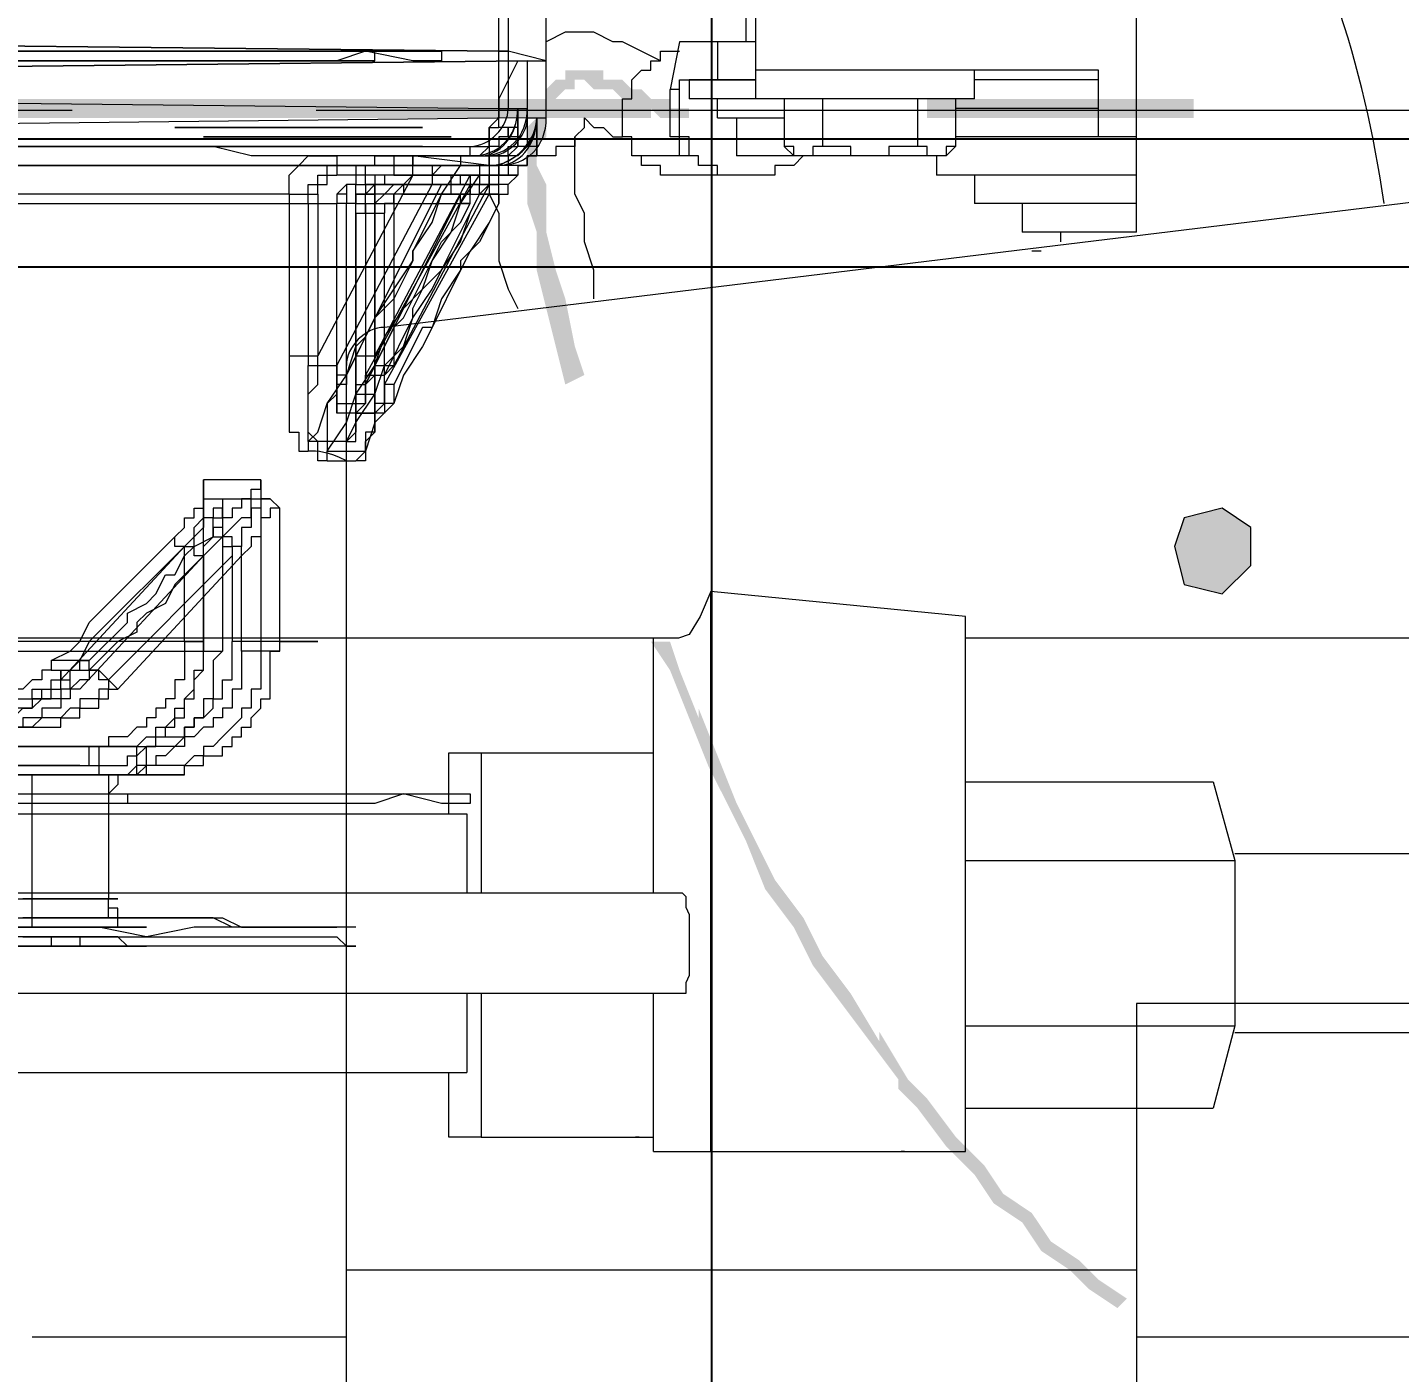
# Model space of a CAD drawing. Header units: millimetres. Extents: x 25083 to 52777, y 24772 to 45779.
# Drawn here: x 38691.9 to 38745.5, y 33658.1 to 33710.6 of the extents above; entities that cross this region are included whole.
import ezdxf

# ---------------------------------------------------------------- set-up
doc = ezdxf.new("R2010")
doc.units = ezdxf.units.MM
doc.layers.add('小车', color=7, linetype='Continuous')
doc.styles.get("Standard").update_dxf_attribs({"font": ''})
doc.styles.get('Standard').set_extended_font_data('SimSun')
doc.dimstyles.new('15', dxfattribs={"dimtxt": 15, "dimasz": 10, "dimexe": 2, "dimexo": 1, "dimgap": 1, "dimtad": 1, "dimdsep": 46, "dimtxsty": 'Standard', "dimcen": 2.5, "dimadec": 0, "dimazin": 0, "dimtfac": 1, "dimtmove": 2, "dimatfit": 3, "dimfxl": 1, "dimtolj": 1, "dimarcsym": 0})
doc.dimstyles.new('ISO-25', dxfattribs={"dimtxt": 2.5, "dimasz": 2.5, "dimexe": 1.25, "dimexo": 0.625, "dimtad": 1, "dimtxsty": 'Standard', "dimcen": 2.5, "dimadec": 0, "dimazin": 0, "dimtfac": 1, "dimtmove": 0, "dimatfit": 3, "dimfxl": 1, "dimarcsym": 0})

# ---------------------------------------------------------------- blocks, each defined once
blk = doc.blocks.new('*D925')
at = {"color": 0, "lineweight": -2}
for p, q in [((29677.862, 34881.662), (29677.862, 32448.293)), ((40733.017, 34757.645), (40733.017, 32448.293)), ((29680.362, 32449.543), (40730.517, 32449.543))]:
    blk.add_line(p, q, dxfattribs=at)
at = {"color": 0}
for points in [[(29680.362, 32449.96), (29680.362, 32449.127), (29677.862, 32449.543)], [(40730.517, 32449.127), (40730.517, 32449.96), (40733.017, 32449.543)]]:
    blk.add_solid(points, dxfattribs=at)
at = {"layer": 'DEFPOINTS', "color": 0}
for p in [(29677.862, 34882.287), (40733.017, 34758.27), (40733.017, 32449.543)]:
    blk.add_point(p, dxfattribs=at)
at = {"color": 0, "insert": (35205.439, 32451.628), "char_height": 2.5, "attachment_point": 5}
blk.add_mtext('11055,15', dxfattribs=at)
blk = doc.blocks.new('zw$D2F4')
h = blk.add_hatch(color=7)
edge = h.paths.add_edge_path(flags=0)
edge.add_spline(control_points=[(528.444, 753.487), (528.444, 753.487), (528.444, 763.885), (528.444, 763.885), (528.444, 763.885), (527.701, 763.885), (527.701, 763.885), (527.701, 763.885), (527.701, 753.487), (527.701, 753.487), (527.701, 753.487), (528.444, 753.487), (528.444, 753.487), (528.444, 753.487), (528.444, 753.487), (528.444, 753.487)], knot_values=[0, 0, 0, 0, 1, 1, 1, 2, 2, 2, 3, 3, 3, 4, 4, 4, 5, 5, 5, 5], degree=3, periodic=0)
edge = h.paths.add_edge_path(flags=0)
edge.add_spline(control_points=[(528.444, 774.655), (528.444, 774.655), (528.444, 806.592), (528.444, 806.592), (528.444, 806.592), (527.701, 806.592), (527.701, 806.592), (527.701, 806.592), (527.701, 774.655), (527.701, 774.655), (527.701, 774.655), (528.444, 774.655), (528.444, 774.655), (528.444, 774.655), (528.444, 774.655), (528.444, 774.655)], knot_values=[0, 0, 0, 0, 1, 1, 1, 2, 2, 2, 3, 3, 3, 4, 4, 4, 5, 5, 5, 5], degree=3, periodic=0)
edge = h.paths.add_edge_path(flags=0)
edge.add_spline(control_points=[(528.444, 817.361), (528.444, 817.361), (528.444, 827.759), (528.444, 827.759), (528.444, 827.759), (527.701, 827.759), (527.701, 827.759), (527.701, 827.759), (527.701, 817.361), (527.701, 817.361), (527.701, 817.361), (528.444, 817.361), (528.444, 817.361), (528.444, 817.361), (528.444, 817.361), (528.444, 817.361)], knot_values=[0, 0, 0, 0, 1, 1, 1, 2, 2, 2, 3, 3, 3, 4, 4, 4, 5, 5, 5, 5], degree=3, periodic=0)
edge = h.paths.add_edge_path(flags=0)
edge.add_spline(control_points=[(528.444, 838.529), (528.444, 838.529), (528.444, 870.465), (528.444, 870.465), (528.444, 870.465), (527.701, 870.465), (527.701, 870.465), (527.701, 870.465), (527.701, 838.529), (527.701, 838.529), (527.701, 838.529), (528.444, 838.529), (528.444, 838.529), (528.444, 838.529), (528.444, 838.529), (528.444, 838.529)], knot_values=[0, 0, 0, 0, 1, 1, 1, 2, 2, 2, 3, 3, 3, 4, 4, 4, 5, 5, 5, 5], degree=3, periodic=0)
h = blk.add_hatch(color=7)
edge = h.paths.add_edge_path(flags=0)
edge.add_spline(control_points=[(528.072, 779.111), (528.072, 779.111), (527.701, 779.111), (527.701, 779.111), (527.701, 779.111), (527.33, 779.483), (527.33, 779.483), (527.33, 779.483), (524.359, 779.483), (524.359, 779.483), (524.359, 779.483), (523.245, 779.111), (523.245, 779.111), (523.245, 779.111), (521.759, 779.111), (521.759, 779.111), (521.759, 779.111), (517.303, 777.997), (517.303, 777.997), (517.303, 777.997), (517.674, 777.254), (517.674, 777.254), (517.674, 777.254), (518.789, 777.626), (518.789, 777.626), (518.789, 777.626), (520.645, 777.997), (520.645, 777.997), (520.645, 777.997), (521.759, 778.368), (521.759, 778.368), (521.759, 778.368), (523.245, 778.74), (523.245, 778.74), (523.245, 778.74), (525.102, 778.74), (525.102, 778.74), (525.102, 778.74), (525.844, 779.111), (525.844, 779.111), (525.844, 779.111), (525.844, 779.111), (525.844, 779.111), (525.844, 779.111), (526.587, 779.111), (526.587, 779.111), (526.587, 779.111), (526.958, 778.74), (526.958, 778.74), (526.958, 778.74), (527.701, 778.74), (527.701, 778.74), (527.701, 778.74), (528.072, 779.111), (528.072, 779.111), (528.072, 779.111), (528.072, 779.111), (528.072, 779.111)], knot_values=[0, 0, 0, 0, 1, 1, 1, 2, 2, 2, 3, 3, 3, 4, 4, 4, 5, 5, 5, 6, 6, 6, 7, 7, 7, 8, 8, 8, 9, 9, 9, 10, 10, 10, 11, 11, 11, 12, 12, 12, 13, 13, 13, 14, 14, 14, 15, 15, 15, 16, 16, 16, 17, 17, 17, 18, 18, 18, 19, 19, 19, 19], degree=3, periodic=0)
edge = h.paths.add_edge_path(flags=0)
edge.add_spline(control_points=[(507.276, 774.655), (507.276, 774.655), (506.162, 773.912), (506.162, 773.912), (506.162, 773.912), (502.449, 772.427), (502.449, 772.427), (502.449, 772.427), (499.478, 770.941), (499.478, 770.941), (499.478, 770.941), (497.621, 770.199), (497.621, 770.199), (497.621, 770.199), (496.136, 769.084), (496.136, 769.084), (496.136, 769.084), (494.65, 768.342), (494.65, 768.342), (494.65, 768.342), (490.194, 765), (490.194, 765), (490.194, 765), (489.823, 765), (489.823, 765), (489.823, 765), (489.08, 764.257), (489.08, 764.257), (489.08, 764.257), (487.594, 763.143), (487.594, 763.143), (487.594, 763.143), (486.48, 762.029), (486.48, 762.029), (486.48, 762.029), (485.366, 761.286), (485.366, 761.286), (485.366, 761.286), (484.623, 760.172), (484.623, 760.172), (484.623, 760.172), (483.509, 759.429), (483.509, 759.429), (483.509, 759.429), (482.767, 758.315), (482.767, 758.315), (482.767, 758.315), (482.024, 757.572), (482.024, 757.572), (482.024, 757.572), (481.281, 756.458), (481.281, 756.458), (481.281, 756.458), (481.653, 756.087), (481.653, 756.087), (481.653, 756.087), (482.395, 757.201), (482.395, 757.201), (482.395, 757.201), (483.138, 757.944), (483.138, 757.944), (483.138, 757.944), (483.881, 759.058), (483.881, 759.058), (483.881, 759.058), (484.995, 759.801), (484.995, 759.801), (484.995, 759.801), (485.738, 760.915), (485.738, 760.915), (485.738, 760.915), (486.852, 761.657), (486.852, 761.657), (486.852, 761.657), (487.966, 762.771), (487.966, 762.771), (487.966, 762.771), (489.451, 763.885), (489.451, 763.885), (489.451, 763.885), (490.194, 764.628), (490.194, 764.628), (490.194, 764.628), (492.051, 765.742), (492.051, 765.742), (492.051, 765.742), (491.679, 765.742), (491.679, 765.742), (491.679, 765.742), (493.536, 766.856), (493.536, 766.856), (493.536, 766.856), (495.022, 767.97), (495.022, 767.97), (495.022, 767.97), (496.507, 768.713), (496.507, 768.713), (496.507, 768.713), (497.992, 769.827), (497.992, 769.827), (497.992, 769.827), (500.963, 771.313), (500.963, 771.313), (500.963, 771.313), (504.677, 772.798), (504.677, 772.798), (504.677, 772.798), (504.306, 772.798), (504.306, 772.798), (504.306, 772.798), (506.162, 773.541), (506.162, 773.541), (506.162, 773.541), (507.276, 773.912), (507.276, 773.912), (507.276, 773.912), (507.276, 774.655), (507.276, 774.655), (507.276, 774.655), (507.276, 774.655), (507.276, 774.655)], knot_values=[0, 0, 0, 0, 1, 1, 1, 2, 2, 2, 3, 3, 3, 4, 4, 4, 5, 5, 5, 6, 6, 6, 7, 7, 7, 8, 8, 8, 9, 9, 9, 10, 10, 10, 11, 11, 11, 12, 12, 12, 13, 13, 13, 14, 14, 14, 15, 15, 15, 16, 16, 16, 17, 17, 17, 18, 18, 18, 19, 19, 19, 20, 20, 20, 21, 21, 21, 22, 22, 22, 23, 23, 23, 24, 24, 24, 25, 25, 25, 26, 26, 26, 27, 27, 27, 28, 28, 28, 29, 29, 29, 30, 30, 30, 31, 31, 31, 32, 32, 32, 33, 33, 33, 34, 34, 34, 35, 35, 35, 36, 36, 36, 37, 37, 37, 38, 38, 38, 39, 39, 39, 40, 40, 40, 40], degree=3, periodic=0)
edge = h.paths.add_edge_path(flags=0)
edge.add_spline(control_points=[(476.825, 746.803), (476.825, 746.803), (476.825, 744.575), (476.825, 744.575), (476.825, 744.575), (477.196, 744.575), (477.196, 744.575), (477.196, 744.575), (477.196, 745.318), (477.196, 745.318), (477.196, 745.318), (477.568, 746.432), (477.568, 746.432), (477.568, 746.432), (476.825, 746.803), (476.825, 746.803), (476.825, 746.803), (476.825, 746.803), (476.825, 746.803)], knot_values=[0, 0, 0, 0, 1, 1, 1, 2, 2, 2, 3, 3, 3, 4, 4, 4, 5, 5, 5, 6, 6, 6, 6], degree=3, periodic=0)
h = blk.add_hatch(color=7)
h.dxf.hatch_style = 2
h.paths.add_polyline_path([(528.072, 773.169), (528.072, 773.912), (528.444, 773.912), (528.444, 774.655), (528.815, 775.026), (528.815, 775.398), (529.187, 775.769), (529.187, 776.512), (529.558, 776.512), (529.558, 777.997), (529.187, 777.997), (529.187, 778.368), (528.815, 778.74), (528.444, 778.74), (528.444, 779.111), (528.072, 779.111), (527.701, 778.74), (528.072, 778.74), (528.072, 778.368), (528.444, 778.368), (528.815, 777.997), (528.815, 777.626), (529.187, 777.626), (529.187, 777.254), (528.815, 776.883), (528.815, 776.14), (528.444, 775.769), (528.444, 775.398), (528.072, 775.026), (528.072, 774.655), (527.701, 774.284), (527.701, 773.169)])
h = blk.add_hatch(color=7)
h.dxf.hatch_style = 2
h.paths.add_polyline_path([(510.99, 754.23), (509.505, 753.859), (509.133, 752.373), (510.247, 751.259), (511.733, 751.259), (512.475, 752.373), (512.104, 753.859)])
at = {"color": 7, "lineweight": 5}
for points in [[(501.335, 781.711), (500.963, 781.711), (500.963, 782.825), (501.335, 784.31), (500.963, 785.424), (500.963, 820.332), (500.592, 832.587), (500.592, 901.66), (500.963, 914.286), (500.963, 925.427), (500.963, 935.082), (500.963, 953.279), (501.335, 953.65)], [(501.335, 953.65), (501.335, 928.769), (501.706, 926.541), (501.706, 809.934), (501.335, 800.65), (501.335, 781.711)], [(530.301, 782.825), (529.929, 782.825), (529.929, 783.939), (530.301, 785.796), (529.929, 786.91), (529.929, 832.958), (529.558, 846.327), (529.558, 887.919), (529.929, 901.288), (529.929, 936.567), (529.929, 942.138), (529.929, 948.822), (530.301, 950.308), (529.929, 951.422), (529.929, 952.536), (530.301, 952.907)], [(530.301, 952.907), (530.301, 935.453), (530.672, 926.169), (530.672, 810.677), (530.301, 801.393), (530.301, 798.793), (530.301, 793.594), (530.301, 782.825)], [(496.136, 786.91), (496.136, 792.48), (495.764, 794.337), (496.136, 796.194), (496.136, 800.279), (495.764, 803.621), (495.764, 922.084), (495.764, 931.368), (495.764, 933.597), (496.136, 938.424), (496.136, 948.822)], [(496.136, 948.822), (496.136, 945.48), (496.507, 944.737), (496.507, 813.648), (496.507, 804.364), (496.507, 791.366), (496.136, 790.623), (496.136, 786.91)], [(506.905, 920.599), (506.905, 791.366)], [(501.706, 849.298), (501.706, 816.247), (502.077, 813.276), (502.077, 796.194)], [(530.301, 784.31), (530.301, 803.992), (530.672, 809.934), (530.672, 832.587), (530.672, 838.529), (530.672, 844.47)], [(529.558, 843.728), (529.558, 842.985), (529.929, 837.043), (529.929, 785.424), (530.301, 785.424), (530.301, 784.682), (530.301, 784.31)], [(526.587, 816.618), (526.587, 781.711)], [(528.444, 815.133), (528.072, 780.597)], [(530.672, 815.133), (530.301, 780.597)], [(530.301, 780.597), (530.672, 815.133)], [(525.844, 780.597), (525.844, 814.39)], [(496.136, 813.276), (496.136, 798.793)], [(527.701, 779.483), (527.33, 813.276)], [(529.929, 779.483), (529.558, 813.276)], [(529.558, 813.276), (529.929, 779.483)], [(497.25, 812.905), (497.25, 798.793)], [(502.449, 796.936), (502.449, 812.533)], [(507.276, 792.109), (507.276, 806.963), (507.648, 808.82)], [(524.73, 788.767), (524.73, 805.106)], [(502.077, 796.194), (502.077, 803.992)], [(502.449, 804.364), (502.449, 796.936)], [(503.191, 803.992), (503.191, 796.565)], [(503.191, 796.194), (503.191, 803.621)], [(524.359, 803.621), (524.359, 788.024)], [(526.216, 787.281), (526.216, 790.252), (526.587, 791.737), (526.587, 803.621)], [(503.191, 794.708), (503.191, 802.507)], [(525.844, 802.507), (525.844, 786.538)], [(502.077, 794.708), (502.077, 802.135)], [(503.191, 802.135), (503.191, 794.337)], [(500.963, 798.793), (500.963, 801.764)], [(502.077, 798.793), (502.077, 801.764)], [(502.077, 801.764), (502.077, 794.337)], [(503.934, 801.764), (503.934, 800.279), (504.306, 800.279), (504.306, 799.536), (504.677, 799.165), (504.677, 798.793), (505.048, 798.422), (505.048, 798.05), (505.42, 798.05), (505.42, 797.679), (505.791, 797.679)], [(506.534, 798.05), (506.162, 798.05), (506.162, 798.422), (505.791, 798.422), (505.791, 798.793), (505.42, 799.165), (505.42, 799.536), (505.048, 799.907), (505.048, 800.279), (505.048, 801.393)], [(505.42, 796.936), (505.42, 797.308), (505.048, 797.308), (505.048, 797.679), (504.677, 797.679), (504.677, 798.422), (504.306, 798.422), (504.306, 799.165), (503.934, 799.165), (503.934, 799.907), (503.934, 800.279), (503.934, 800.65), (503.563, 800.65), (503.563, 801.021)], [(504.677, 801.021), (504.677, 799.907), (505.048, 799.536), (505.048, 798.793), (505.42, 798.793), (505.42, 798.05), (505.791, 798.05), (505.791, 797.679), (506.162, 797.679), (506.162, 797.308)], [(505.048, 800.279), (505.048, 798.422), (505.42, 798.422), (505.42, 797.679), (505.791, 797.679), (505.791, 797.308), (506.162, 797.308), (506.162, 796.936), (506.534, 796.936)], [(495.393, 798.422), (495.393, 799.907)], [(505.791, 795.822), (505.42, 795.822), (505.42, 796.194), (505.048, 796.194), (505.048, 796.936), (504.677, 796.936), (504.677, 797.308), (504.306, 797.679), (504.306, 798.422), (503.934, 798.793), (503.934, 799.165), (503.934, 799.907)], [(506.162, 796.565), (505.791, 796.565), (505.791, 796.936), (505.42, 797.308), (505.42, 797.679), (505.048, 797.679), (505.048, 798.793), (504.677, 798.793), (504.677, 799.165), (504.677, 799.907)], [(495.393, 798.05), (495.393, 799.165)], [(495.393, 797.679), (495.393, 799.165)], [(495.393, 799.165), (495.393, 798.05)], [(495.764, 799.165), (495.764, 798.793)], [(495.764, 799.165), (495.764, 798.422)], [(496.136, 795.08), (496.136, 799.165)], [(496.507, 798.793), (496.507, 799.165)], [(497.25, 795.822), (497.25, 799.165)], [(501.335, 799.165), (501.335, 795.822)], [(502.077, 799.165), (502.077, 795.08)], [(503.934, 799.536), (503.934, 797.679), (504.306, 797.679), (504.306, 796.936), (504.677, 796.936), (504.677, 796.194), (505.048, 796.194), (505.048, 795.822), (505.42, 795.822), (505.42, 795.451)], [(495.764, 798.793), (495.764, 797.679)], [(496.136, 798.793), (496.136, 794.708)], [(496.136, 798.793), (497.25, 798.793)], [(496.507, 797.679), (496.507, 798.793)], [(497.25, 798.793), (500.963, 798.793)], [(497.25, 798.793), (497.25, 795.822)], [(500.963, 795.822), (500.963, 798.793)], [(500.963, 798.793), (502.077, 798.793)], [(502.077, 794.708), (502.077, 798.793)], [(495.764, 796.936), (495.764, 798.422)], [(495.393, 798.05), (495.393, 796.565)], [(495.764, 798.05), (495.393, 798.05)], [(495.393, 797.679), (495.393, 798.05)], [(495.393, 798.05), (495.393, 796.936)], [(495.393, 796.565), (495.393, 797.679)], [(495.764, 797.679), (495.764, 796.565)], [(496.507, 796.565), (496.507, 797.679)], [(506.534, 798.05), (506.162, 798.05), (506.162, 797.679), (505.791, 797.679)], [(505.791, 797.679), (510.99, 792.851)], [(506.534, 798.05), (506.905, 797.308), (507.276, 796.936), (508.019, 796.565), (511.361, 793.223)], [(505.42, 796.936), (505.42, 797.308), (506.162, 797.308)], [(511.361, 792.48), (507.276, 796.565), (506.534, 796.936), (506.162, 797.308)], [(506.162, 797.308), (506.162, 796.565)], [(495.393, 796.936), (495.393, 795.08)], [(495.764, 796.936), (495.393, 796.936)], [(495.393, 795.08), (495.393, 796.565)], [(495.393, 796.565), (495.393, 795.451)], [(495.764, 795.822), (495.764, 796.936)], [(495.764, 796.565), (495.764, 795.08)], [(496.507, 795.08), (496.507, 796.565)], [(502.449, 796.936), (502.449, 795.08), (502.82, 795.08), (502.82, 794.708), (503.191, 794.337), (503.191, 793.966), (503.563, 793.966), (503.563, 793.594), (503.934, 793.594), (503.934, 793.223), (504.306, 793.223), (504.306, 792.851), (505.048, 792.851), (505.048, 792.48), (505.791, 792.48), (506.162, 792.109), (507.276, 792.109)], [(502.449, 796.936), (502.449, 796.565), (503.191, 796.565)], [(507.276, 792.851), (505.791, 792.851), (505.791, 793.223), (505.048, 793.223), (505.048, 793.594), (504.677, 793.594), (504.677, 793.966), (504.306, 793.966), (504.306, 794.337), (503.934, 794.337), (503.934, 794.708), (503.563, 795.08), (503.563, 795.822), (503.191, 795.822), (503.191, 796.565)], [(510.619, 792.109), (505.42, 796.936)], [(506.162, 796.565), (506.162, 796.194), (505.42, 795.451)], [(505.791, 795.822), (505.791, 796.194), (506.162, 796.194), (506.162, 796.565), (506.534, 796.565), (506.534, 796.936)], [(511.361, 791.366), (509.505, 793.223), (508.762, 793.594), (508.39, 794.337), (508.019, 794.708), (507.648, 794.708), (507.276, 795.451), (506.162, 796.565)], [(506.534, 796.936), (506.534, 796.565), (508.019, 795.08), (508.39, 795.08), (508.762, 794.337), (509.133, 793.966), (509.876, 793.594), (509.876, 793.223), (510.619, 792.851), (510.99, 792.48), (511.361, 791.737)], [(506.905, 791.366), (506.534, 791.737), (505.048, 791.737), (505.048, 792.109), (504.306, 792.109), (504.306, 792.48), (503.934, 792.48), (503.934, 792.851), (503.563, 792.851), (502.82, 793.594), (502.82, 793.966), (502.449, 793.966), (502.449, 794.708), (502.077, 795.08), (502.077, 796.194)], [(503.191, 796.194), (502.077, 796.194)], [(503.191, 796.194), (503.191, 794.708), (503.563, 794.337), (503.563, 793.966), (503.934, 793.966), (503.934, 793.594), (504.306, 793.223), (504.677, 793.223), (504.677, 792.851), (505.048, 792.851), (505.42, 792.48), (506.162, 792.48), (506.162, 792.109), (506.905, 792.109)], [(495.393, 794.337), (495.393, 795.08), (495.764, 795.451), (495.764, 795.822)], [(496.136, 795.08), (496.136, 795.451), (496.507, 795.451), (496.507, 795.822), (496.878, 795.822), (497.25, 795.822)], [(496.136, 794.708), (496.136, 795.451), (496.507, 795.451), (496.878, 795.451), (496.878, 795.822), (497.25, 795.822)], [(500.963, 795.822), (497.25, 795.822)], [(501.335, 795.822), (497.25, 795.822)], [(502.077, 794.708), (502.077, 795.451), (501.706, 795.451), (501.335, 795.822), (500.963, 795.822)], [(501.335, 795.822), (501.335, 795.08), (500.963, 795.08), (500.963, 795.822)], [(502.077, 795.08), (502.077, 795.822), (501.706, 795.822), (501.335, 795.822)], [(505.42, 795.451), (510.619, 790.623)], [(510.619, 790.995), (505.791, 795.822)], [(495.393, 793.966), (495.393, 795.08)], [(495.393, 795.08), (495.393, 794.337)], [(495.764, 795.08), (495.764, 794.337)], [(496.136, 794.708), (496.136, 794.337), (496.136, 795.08)], [(496.507, 794.337), (496.507, 795.08)], [(502.077, 795.08), (502.077, 794.337), (502.077, 794.708)], [(495.764, 794.337), (495.764, 786.91), (495.393, 786.538), (495.393, 786.167)], [(496.136, 786.167), (496.136, 790.995), (496.507, 791.737), (496.507, 794.337)], [(507.276, 789.881), (505.42, 789.881), (505.42, 790.252), (504.677, 790.252), (504.677, 790.623), (504.306, 790.623), (503.934, 790.995), (503.563, 791.366), (503.191, 791.737), (503.191, 792.109), (502.82, 792.109), (502.82, 792.48), (502.449, 792.851), (502.449, 794.337), (502.077, 794.708)], [(502.077, 792.851), (502.077, 793.966), (502.077, 794.337), (502.077, 794.708)], [(502.077, 794.708), (503.191, 794.708)], [(502.077, 794.337), (503.191, 794.337)], [(502.077, 794.337), (502.077, 792.851), (502.449, 792.851), (502.449, 792.109), (502.82, 792.109), (502.82, 791.366), (503.191, 791.366), (503.191, 790.995), (503.563, 790.995), (503.563, 790.623), (503.934, 790.623), (503.934, 790.252), (504.306, 790.252), (504.677, 789.881), (505.048, 789.881), (505.048, 789.509), (506.905, 789.509), (506.905, 789.138)], [(502.077, 794.337), (502.077, 792.851)], [(503.191, 794.708), (503.191, 793.966), (503.563, 793.966), (503.563, 792.851), (503.934, 792.851), (503.934, 792.48), (504.306, 792.48), (504.306, 792.109), (504.677, 791.737), (505.048, 791.737), (505.048, 791.366), (505.791, 791.366), (505.791, 790.995), (507.276, 790.995)], [(506.905, 790.623), (505.42, 790.623), (505.42, 790.995), (504.677, 790.995), (504.677, 791.366), (504.306, 791.366), (504.306, 791.737), (503.934, 791.737), (503.934, 792.109), (503.563, 792.48), (503.563, 792.851), (503.191, 792.851), (503.191, 794.337)], [(495.393, 786.167), (495.393, 793.966)], [(507.276, 792.851), (510.99, 792.851)], [(507.276, 792.851), (507.276, 792.109)], [(510.99, 792.851), (510.99, 793.223), (511.361, 793.223)], [(510.99, 792.851), (510.99, 792.48), (511.733, 792.48), (512.104, 792.109)], [(511.361, 793.223), (511.733, 792.851), (512.104, 792.851), (512.104, 792.48), (512.475, 792.48), (512.475, 792.109), (512.847, 792.109)], [(526.587, 783.567), (526.587, 791.366), (526.587, 791.737), (526.587, 793.223)], [(526.587, 793.223), (526.587, 785.424), (526.587, 785.053), (526.587, 783.567)], [(527.33, 793.223), (527.33, 786.91), (527.33, 786.167), (527.33, 783.567)], [(527.33, 783.567), (527.33, 789.881), (527.33, 790.623), (527.33, 793.223)], [(510.619, 792.109), (510.619, 792.48), (511.361, 792.48)], [(512.847, 791.366), (512.475, 791.366), (512.475, 791.737), (512.104, 791.737), (512.104, 792.109), (511.733, 792.109), (511.361, 792.48)], [(510.619, 792.109), (506.905, 792.109)], [(506.905, 792.109), (506.905, 791.366)], [(507.276, 792.109), (513.589, 792.109)], [(510.619, 792.109), (510.99, 792.109), (511.361, 791.737), (512.104, 791.737), (512.104, 791.366), (512.475, 791.366)], [(511.361, 791.737), (511.361, 791.366), (510.99, 791.366), (510.99, 790.995), (510.619, 790.995)], [(512.847, 790.252), (512.847, 790.623), (512.475, 790.623), (512.475, 790.995), (512.104, 790.995), (512.104, 791.366), (511.733, 791.366), (511.733, 791.737), (511.361, 791.737)], [(512.104, 792.109), (513.589, 792.109)], [(512.847, 792.109), (512.104, 792.109)], [(513.589, 792.109), (512.847, 792.109)], [(512.847, 792.109), (512.847, 790.252)], [(513.589, 789.881), (513.589, 792.109)], [(525.844, 782.453), (525.844, 790.252), (525.844, 790.623), (525.844, 792.109)], [(525.844, 792.109), (525.844, 784.31), (525.844, 783.939), (525.844, 782.453)], [(526.958, 792.109), (526.958, 785.796), (526.958, 785.053), (526.958, 782.453)], [(526.958, 782.453), (526.958, 788.767), (526.958, 789.509), (526.958, 792.109)], [(512.475, 791.366), (506.905, 791.366)], [(510.619, 790.623), (510.99, 790.623), (510.99, 790.995), (511.361, 790.995), (511.361, 791.366)], [(512.847, 789.509), (512.847, 789.881), (512.475, 789.881), (512.475, 790.252), (512.104, 790.252), (512.104, 790.623), (511.361, 791.366)], [(512.847, 791.366), (512.475, 791.366)], [(512.847, 791.366), (512.847, 789.509)], [(506.905, 790.623), (510.619, 790.623)], [(506.905, 789.138), (506.905, 790.623)], [(510.619, 790.995), (507.276, 790.995)], [(507.276, 789.881), (507.276, 790.995)], [(512.104, 790.252), (511.733, 790.252), (511.733, 790.623), (510.99, 790.623), (510.99, 790.995), (510.619, 790.995)], [(512.475, 789.138), (512.475, 789.509), (512.104, 789.509), (512.104, 789.881), (511.361, 789.881), (511.361, 790.252), (510.99, 790.252), (510.619, 790.623)], [(513.589, 789.881), (512.475, 789.881), (512.475, 790.252), (512.104, 790.252)], [(512.104, 790.252), (512.847, 790.252)], [(512.847, 790.252), (513.218, 790.252), (513.218, 789.881), (513.589, 789.881)], [(527.33, 786.538), (527.33, 789.509), (527.33, 790.252)], [(527.33, 790.252), (527.33, 787.281), (527.33, 786.538)], [(530.301, 786.538), (530.301, 788.767), (530.301, 790.252)], [(530.301, 790.252), (530.301, 788.024), (530.301, 786.538)], [(530.301, 790.252), (530.301, 786.538)], [(530.301, 786.538), (530.301, 790.252)], [(530.301, 790.252), (530.301, 788.024), (530.301, 787.652), (530.301, 786.538)], [(530.301, 786.538), (530.301, 788.767), (530.301, 789.138), (530.301, 790.252)], [(513.589, 789.881), (507.276, 789.881)], [(507.276, 787.652), (507.276, 789.881)], [(512.475, 789.138), (512.847, 789.509)], [(506.905, 789.138), (512.475, 789.138)], [(506.905, 789.138), (507.276, 789.138), (507.276, 787.652)], [(526.958, 785.424), (526.958, 788.395), (526.958, 789.138)], [(526.958, 789.138), (526.958, 786.167), (526.958, 785.424)], [(529.929, 785.424), (529.929, 787.652), (529.929, 789.138)], [(529.929, 789.138), (529.929, 786.91), (529.929, 785.424)], [(529.929, 785.424), (529.929, 789.138)], [(529.929, 789.138), (529.929, 785.424)], [(529.929, 789.138), (529.929, 786.91), (529.929, 786.538), (529.929, 785.424)], [(529.929, 785.424), (529.929, 787.652), (529.929, 788.024), (529.929, 789.138)], [(518.417, 788.767), (515.446, 788.767), (515.446, 788.395), (514.704, 788.395), (514.704, 788.024)], [(524.73, 788.767), (518.417, 788.767)], [(518.417, 788.767), (518.417, 787.652)], [(524.73, 788.767), (524.73, 787.652)], [(524.73, 788.767), (525.473, 788.767), (525.844, 788.395), (526.216, 788.024), (526.216, 787.281)], [(514.332, 787.281), (514.332, 787.652), (515.075, 787.652), (515.446, 788.024), (515.818, 788.024), (518.046, 788.024)], [(515.075, 788.024), (514.704, 788.024)], [(515.075, 788.024), (516.56, 788.024), (516.932, 788.024), (517.303, 787.652), (518.417, 787.652)], [(515.075, 788.024), (515.446, 787.652), (516.56, 787.281), (517.674, 786.538), (518.789, 786.167), (519.16, 785.796), (519.903, 785.424), (522.131, 783.939), (522.502, 783.939), (523.616, 783.196), (524.73, 782.825), (525.844, 782.082)], [(524.359, 788.024), (518.046, 788.024)], [(518.046, 788.024), (518.046, 786.91)], [(524.359, 788.024), (525.102, 788.024), (525.102, 787.652), (525.473, 787.652), (525.473, 787.281), (525.844, 787.281), (525.844, 786.538)], [(524.359, 788.024), (524.359, 786.91)], [(524.73, 787.652), (518.417, 787.652)], [(525.473, 783.939), (518.417, 787.652)], [(524.73, 787.652), (525.102, 787.652), (525.102, 787.281), (525.473, 787.281), (525.473, 786.91)], [(514.332, 787.281), (514.704, 787.281)], [(518.046, 786.91), (516.932, 786.91), (516.56, 787.281), (514.704, 787.281)], [(514.704, 787.281), (515.818, 786.538), (516.932, 786.167), (518.046, 785.424), (519.16, 785.053), (520.274, 784.31), (521.017, 783.567), (522.131, 783.196), (523.245, 782.453), (524.359, 782.082), (525.473, 781.339)], [(517.674, 786.538), (517.303, 786.538), (517.303, 786.91), (516.189, 786.91)], [(516.189, 786.167), (516.189, 786.91)], [(516.189, 786.91), (516.56, 786.91)], [(516.56, 786.91), (524.359, 786.91)], [(516.56, 786.91), (516.56, 786.167)], [(517.674, 786.538), (517.674, 786.91), (516.56, 786.91)], [(518.046, 786.91), (524.359, 786.91)], [(518.046, 786.91), (525.102, 783.196)], [(524.359, 786.538), (524.359, 786.91)], [(525.473, 785.796), (525.473, 786.167), (525.102, 786.167), (525.102, 786.538), (524.73, 786.91), (524.359, 786.91)], [(524.359, 786.167), (524.359, 786.91)], [(525.102, 786.167), (525.102, 786.538), (524.73, 786.538), (524.73, 786.91), (524.359, 786.91)], [(526.216, 787.281), (526.216, 786.91), (525.473, 786.91)], [(525.473, 783.939), (525.473, 786.91)], [(526.216, 784.31), (526.216, 787.281)], [(477.196, 786.538), (518.046, 786.538)], [(482.767, 755.716), (482.767, 786.538)], [(514.332, 786.538), (515.075, 786.538), (515.075, 786.167), (515.818, 786.167), (518.417, 786.167)], [(514.332, 786.538), (515.075, 786.538)], [(518.417, 785.424), (517.674, 785.424), (517.303, 785.796), (516.56, 785.796), (516.189, 786.167), (515.446, 786.167), (515.075, 786.538)], [(515.075, 786.538), (515.818, 786.167), (516.932, 785.424), (518.046, 785.053), (518.789, 784.31), (519.903, 783.939), (521.017, 783.196), (521.759, 782.825), (522.873, 782.082), (523.988, 781.711), (524.73, 781.339)], [(517.674, 786.538), (524.359, 786.538)], [(517.674, 786.538), (525.102, 782.825)], [(524.73, 782.453), (524.73, 782.825), (522.502, 783.939), (522.131, 783.939), (520.645, 784.682), (519.903, 785.424), (517.674, 786.538)], [(525.102, 786.167), (525.102, 786.538), (524.359, 786.538)], [(525.844, 786.538), (525.844, 786.167), (525.102, 786.167)], [(525.844, 786.538), (525.844, 783.567)], [(518.046, 785.424), (515.446, 785.424), (515.446, 785.796), (514.332, 785.796), (514.332, 786.167)], [(514.704, 785.796), (514.332, 786.167)], [(524.359, 780.597), (523.616, 780.968), (522.502, 781.711), (521.759, 782.082), (520.645, 782.825), (519.531, 783.196), (518.789, 783.567), (517.674, 784.31), (516.56, 784.682), (515.818, 785.424), (514.704, 785.796)], [(514.704, 785.796), (515.075, 785.796), (515.446, 785.424), (516.189, 785.424), (516.56, 785.053), (517.303, 785.053), (517.674, 785.053), (518.046, 784.682)], [(523.988, 786.167), (516.189, 786.167)], [(516.189, 786.167), (516.56, 786.167), (516.56, 785.796), (516.932, 785.796), (516.932, 785.424), (517.674, 785.424)], [(516.189, 786.167), (516.56, 786.167)], [(516.189, 786.167), (516.932, 786.167), (516.932, 785.796), (517.303, 785.796)], [(516.189, 786.167), (517.303, 786.167), (517.303, 785.796)], [(516.189, 785.424), (516.189, 786.167)], [(516.189, 786.167), (516.189, 785.424)], [(516.56, 786.167), (524.359, 786.167)], [(516.56, 786.167), (516.56, 785.796), (517.674, 785.796)], [(523.988, 785.796), (517.303, 785.796)], [(524.73, 782.082), (517.303, 785.796)], [(517.303, 785.796), (519.531, 784.682), (519.903, 784.31), (522.873, 782.825), (523.616, 782.082), (524.359, 781.711)], [(524.359, 785.796), (517.674, 785.796)], [(525.102, 781.711), (517.674, 785.796)], [(517.674, 785.796), (517.674, 785.424)], [(518.417, 786.167), (524.73, 786.167)], [(518.417, 786.167), (518.417, 785.424)], [(523.988, 786.167), (523.988, 785.796)], [(523.988, 786.167), (524.73, 786.167), (524.73, 785.796), (525.102, 785.424), (525.102, 785.053)], [(523.988, 786.167), (523.988, 785.424)], [(523.988, 785.796), (524.73, 785.796), (524.73, 785.424)], [(524.359, 781.711), (524.359, 782.082), (524.73, 782.082), (524.73, 786.167)], [(524.359, 786.167), (524.359, 785.796)], [(525.473, 785.053), (525.473, 785.424), (525.102, 785.424), (525.102, 785.796), (524.73, 785.796), (524.73, 786.167), (524.359, 786.167)], [(524.359, 785.796), (524.359, 785.424), (525.102, 785.424), (525.102, 785.053)], [(524.73, 786.167), (525.102, 786.167), (525.102, 785.796), (525.844, 785.796), (525.844, 785.424), (526.216, 785.424), (526.216, 784.31)], [(524.73, 786.167), (524.73, 785.424)], [(525.102, 786.167), (525.102, 782.825)], [(525.102, 786.167), (525.102, 783.196)], [(525.473, 785.796), (525.473, 786.167), (525.102, 786.167)], [(525.473, 782.453), (525.473, 785.796)], [(525.473, 785.053), (525.473, 785.796)], [(516.189, 785.424), (523.988, 785.424)], [(517.303, 784.682), (516.56, 784.682), (516.56, 785.053), (516.189, 785.053), (516.189, 785.424)], [(517.303, 785.053), (516.56, 785.053), (516.56, 785.424), (516.189, 785.424)], [(517.674, 785.424), (517.674, 785.053), (519.903, 783.939), (520.274, 783.939), (521.017, 783.567), (521.759, 782.825), (524.73, 781.339)], [(524.359, 785.424), (518.046, 785.424)], [(518.046, 785.424), (518.046, 784.682)], [(518.417, 785.424), (524.73, 785.424)], [(518.417, 785.424), (525.473, 781.711)], [(523.988, 785.424), (524.359, 785.424), (524.73, 785.053), (525.102, 784.682), (525.102, 784.31)], [(523.988, 785.424), (523.988, 785.053)], [(526.216, 783.939), (525.844, 783.939), (525.844, 784.682), (525.473, 784.682), (525.473, 785.053), (525.102, 785.053), (525.102, 785.424), (524.359, 785.424)], [(524.359, 785.424), (524.359, 781.711)], [(524.359, 785.424), (524.359, 784.682)], [(524.73, 782.082), (524.73, 785.424)], [(525.473, 784.682), (525.473, 785.053), (525.102, 785.053), (525.102, 785.424), (524.73, 785.424)], [(524.73, 785.424), (525.102, 785.424), (525.102, 785.053)], [(517.303, 785.053), (523.988, 785.053)], [(517.303, 785.053), (524.73, 780.968)], [(517.303, 784.682), (517.303, 785.053)], [(524.359, 780.597), (522.873, 781.339), (522.131, 782.082), (521.759, 782.082), (519.531, 783.196), (519.531, 783.567), (517.303, 784.682)], [(524.359, 784.682), (518.046, 784.682)], [(525.102, 780.968), (518.046, 784.682)], [(529.558, 702.611), (519.531, 785.053)], [(524.73, 784.31), (524.73, 784.682), (524.359, 784.682), (524.359, 785.053), (523.988, 785.053)], [(524.359, 784.682), (524.73, 784.682), (525.102, 784.31)], [(525.102, 781.711), (525.102, 785.053)], [(525.102, 785.053), (525.102, 781.711)], [(525.473, 785.053), (525.102, 785.053)], [(525.102, 785.053), (525.102, 784.31)], [(525.473, 781.339), (525.473, 785.053)], [(525.473, 784.682), (525.473, 781.711)], [(526.216, 784.31), (526.216, 784.682), (525.473, 784.682)], [(524.73, 784.31), (524.73, 780.968)], [(525.102, 784.31), (524.73, 784.31)], [(525.102, 780.968), (525.102, 784.31)], [(525.102, 784.31), (525.102, 780.597)], [(525.102, 784.31), (525.473, 783.939), (526.216, 783.939)], [(525.473, 783.939), (526.216, 783.939), (526.216, 784.31)], [(526.216, 784.31), (526.216, 781.339)], [(526.216, 781.711), (526.216, 784.31)], [(526.216, 781.339), (526.216, 784.31)], [(525.844, 782.082), (525.844, 782.825), (525.473, 783.196), (525.473, 783.939)], [(525.844, 780.968), (526.216, 783.939)], [(526.216, 783.939), (526.216, 780.968)], [(525.844, 783.567), (525.844, 783.196), (525.102, 783.196)], [(525.102, 783.196), (525.102, 782.082), (525.473, 782.082), (525.473, 781.339)], [(525.844, 783.567), (525.844, 780.597)], [(524.73, 782.453), (525.102, 782.453), (525.102, 782.825)], [(525.102, 782.825), (525.102, 782.453), (525.473, 782.453)], [(524.359, 781.711), (524.73, 781.711), (524.73, 782.082)], [(524.73, 782.453), (525.473, 782.453), (525.473, 782.082)], [(525.102, 781.711), (524.73, 781.711), (524.73, 782.082)], [(525.473, 782.453), (525.473, 781.339)], [(525.473, 782.082), (525.473, 782.453)], [(525.473, 782.082), (525.473, 780.968)], [(526.216, 781.339), (526.216, 782.082), (525.844, 782.082)], [(524.359, 781.711), (525.102, 781.711), (525.102, 781.339)], [(525.473, 781.711), (525.102, 781.711), (525.102, 780.968), (524.73, 780.968), (524.73, 781.339)], [(524.73, 781.339), (525.102, 781.339), (525.102, 781.711)], [(525.473, 781.339), (525.102, 781.339), (525.102, 781.711)], [(525.102, 780.597), (525.102, 781.711)], [(525.102, 781.339), (525.102, 781.711)], [(525.844, 780.968), (525.844, 781.339), (525.473, 781.339), (525.473, 781.711)], [(526.216, 781.711), (526.587, 781.711)], [(526.216, 781.711), (526.216, 781.339)], [(526.587, 781.711), (526.587, 780.968), (526.958, 780.968), (527.33, 780.968), (527.33, 780.597), (528.072, 780.597)], [(528.444, 780.597), (527.701, 780.597), (527.33, 780.968), (524.73, 780.968), (523.988, 780.597), (522.873, 780.597)], [(525.102, 780.968), (524.73, 780.968), (524.73, 780.597), (524.359, 780.597)], [(524.359, 780.597), (524.73, 780.597), (524.73, 780.968)], [(525.844, 780.597), (525.473, 780.597), (525.473, 780.968), (525.102, 780.968), (524.73, 781.339)], [(524.73, 781.339), (525.102, 781.339), (525.102, 780.968), (525.473, 780.968)], [(524.73, 780.968), (524.73, 780.597), (525.102, 780.597)], [(525.102, 780.597), (525.102, 781.339)], [(525.102, 780.968), (525.102, 780.597), (525.473, 780.597), (525.473, 780.225)], [(525.473, 780.968), (525.473, 781.339)], [(525.844, 780.597), (525.844, 781.339), (525.473, 781.339)], [(525.473, 780.225), (525.473, 780.597), (525.844, 780.597), (525.844, 780.968)], [(526.216, 781.339), (526.216, 780.968), (525.844, 780.968)], [(526.216, 781.339), (526.216, 780.225), (525.844, 780.225)], [(525.844, 780.968), (526.216, 780.968)], [(526.216, 780.225), (526.216, 780.597), (525.844, 780.597), (525.844, 780.968)], [(525.844, 780.597), (525.844, 780.968)], [(526.216, 781.339), (526.216, 780.597)], [(528.072, 779.854), (527.33, 779.854), (527.33, 780.225), (526.958, 780.225), (526.958, 780.597), (526.587, 780.597), (526.587, 780.968), (526.216, 781.339)], [(526.216, 780.597), (526.216, 780.968)], [(522.873, 780.597), (522.131, 780.597), (521.017, 780.225), (520.274, 779.854)], [(524.359, 780.597), (524.73, 780.597), (524.73, 780.225), (525.102, 780.225), (525.473, 779.854)], [(524.359, 780.597), (524.73, 780.597), (524.73, 780.225), (525.102, 780.225), (525.102, 780.597)], [(525.844, 780.225), (525.844, 780.597)], [(525.844, 779.854), (525.844, 780.597)], [(527.701, 779.483), (526.587, 779.483), (526.216, 779.854), (526.216, 780.225), (525.844, 780.225), (525.844, 780.597)], [(527.33, 777.254), (526.958, 777.626), (526.587, 777.626), (526.587, 778.368), (526.216, 778.368), (526.216, 778.74), (526.216, 779.111), (526.587, 779.111), (526.587, 779.854), (526.958, 779.854), (526.958, 780.225), (527.33, 780.225), (527.33, 780.597), (527.701, 780.597)], [(527.701, 780.597), (528.444, 780.597)], [(528.072, 780.597), (530.301, 780.597)], [(528.072, 780.597), (528.072, 780.225)], [(529.929, 779.854), (528.444, 780.597)], [(530.301, 780.597), (550.354, 780.597)], [(530.301, 780.597), (530.301, 780.225)], [(530.301, 780.225), (530.301, 780.597)], [(525.844, 779.854), (525.844, 780.225), (525.473, 780.225)], [(525.473, 779.854), (525.473, 780.225)], [(527.33, 779.854), (526.587, 779.854), (526.216, 780.225), (525.844, 780.225)], [(526.216, 780.225), (525.844, 780.225)], [(526.216, 780.225), (526.587, 780.225), (526.587, 779.854), (527.33, 779.854)], [(528.072, 780.225), (528.072, 779.854)], [(530.301, 780.225), (528.072, 780.225)], [(529.929, 778.74), (530.301, 780.225)], [(529.929, 778.74), (530.301, 780.225)], [(550.354, 780.225), (530.301, 780.225)], [(525.844, 779.854), (525.473, 779.854)], [(526.958, 779.111), (526.216, 779.111), (526.216, 779.483), (525.844, 779.483), (525.844, 779.854)], [(525.844, 779.854), (525.844, 779.483), (526.216, 779.483), (526.216, 779.111), (526.958, 779.111)], [(528.072, 779.854), (527.33, 779.854)], [(527.33, 779.854), (528.072, 779.854)], [(527.701, 779.483), (527.701, 779.111)], [(529.929, 779.483), (527.701, 779.483)], [(527.701, 779.483), (528.072, 779.483)], [(527.701, 779.483), (527.701, 778.74)], [(528.072, 779.854), (528.072, 779.483)], [(529.929, 779.483), (529.929, 778.74)], [(527.701, 779.111), (526.958, 779.111)], [(526.958, 779.111), (527.701, 779.111)], [(527.701, 779.111), (527.701, 778.74)], [(527.701, 778.74), (529.929, 778.74)], [(529.929, 774.284), (530.672, 775.769), (530.672, 776.14), (531.043, 776.883), (531.043, 777.997), (530.672, 778.74)], [(529.929, 778.74), (532.9, 778.74)], [(520.645, 776.883), (521.759, 776.883), (522.873, 777.254), (523.245, 777.254)], [(523.245, 777.254), (523.988, 777.254), (524.73, 777.626), (526.958, 777.626), (527.33, 777.254)], [(527.701, 777.254), (527.33, 776.883), (527.33, 776.512), (526.958, 776.14), (526.958, 775.769)], [(527.33, 777.254), (527.701, 777.254)], [(526.216, 775.026), (526.216, 775.398), (526.958, 775.398), (526.958, 775.769), (528.444, 775.769), (528.444, 775.398), (529.187, 775.398), (529.558, 775.026), (529.558, 774.655), (529.929, 774.655), (529.929, 774.284), (530.301, 774.284), (530.301, 773.541)], [(525.473, 773.169), (525.473, 774.284), (525.844, 774.284), (525.844, 775.026), (526.216, 775.026)], [(526.216, 773.169), (526.216, 775.026)], [(525.473, 770.941), (525.473, 772.055), (525.844, 772.055), (525.844, 772.798), (526.216, 772.798), (526.216, 773.169), (526.587, 773.169), (526.958, 773.169), (526.958, 773.541), (528.815, 773.541)], [(526.216, 773.169), (526.216, 773.541), (526.958, 773.541), (526.958, 773.912), (527.701, 773.912), (528.815, 773.912)], [(528.815, 773.541), (528.815, 773.912)], [(530.672, 773.541), (528.815, 773.912)], [(528.815, 773.541), (529.187, 773.541)], [(529.187, 773.541), (529.187, 770.57)], [(529.187, 773.541), (529.187, 772.055)], [(530.672, 770.57), (530.672, 773.541)], [(525.473, 770.941), (525.473, 773.169)], [(528.444, 769.456), (528.444, 773.169)], [(529.187, 773.169), (528.444, 773.169)], [(529.187, 771.684), (529.187, 773.169)], [(529.187, 770.57), (529.187, 773.169)], [(527.701, 772.055), (527.701, 769.456)], [(527.701, 772.055), (528.444, 772.055)], [(530.672, 772.055), (529.187, 772.055)], [(526.216, 766.856), (526.216, 771.313)], [(527.701, 771.313), (526.216, 771.313)], [(529.187, 770.57), (529.187, 771.684)], [(526.216, 768.342), (526.216, 768.713), (525.844, 769.084), (525.844, 769.827), (525.473, 769.827), (525.473, 770.941)], [(530.672, 770.941), (532.529, 770.941)], [(528.444, 762.029), (528.444, 770.57)], [(528.444, 770.57), (529.558, 770.57)], [(529.558, 757.201), (529.558, 770.57)], [(529.558, 770.57), (535.128, 770.57)], [(526.216, 768.713), (526.216, 769.084), (526.587, 769.084), (526.587, 769.456)], [(526.587, 769.456), (526.216, 769.084)], [(528.444, 769.456), (526.587, 769.456)], [(526.216, 763.143), (526.216, 769.084)], [(526.587, 767.97), (526.587, 768.342), (526.216, 768.342), (526.216, 768.713)], [(526.216, 766.114), (526.216, 766.856), (526.587, 766.856), (526.587, 767.97)], [(528.444, 767.97), (526.587, 767.97)], [(526.587, 764.257), (526.587, 765.371), (526.216, 765.371), (526.216, 766.114)], [(526.216, 763.514), (526.216, 763.885), (526.587, 763.885), (526.587, 764.257)], [(528.444, 764.257), (526.587, 764.257)], [(525.473, 755.716), (525.473, 763.514)], [(526.216, 763.514), (525.473, 763.514)], [(526.587, 763.143), (526.216, 763.143), (526.216, 763.514)], [(526.587, 762.771), (526.216, 763.143)], [(526.587, 762.771), (526.587, 763.143)], [(528.444, 762.771), (526.587, 762.771)], [(526.958, 755.716), (526.958, 762.771)], [(528.072, 757.201), (528.072, 762.771)], [(524.359, 755.716), (524.359, 762.029)], [(525.473, 762.029), (524.359, 762.029)], [(528.444, 762.029), (529.558, 762.029)], [(529.187, 757.201), (529.187, 762.029)], [(523.245, 755.716), (523.245, 760.172)], [(524.359, 760.172), (523.245, 760.172)], [(523.245, 758.686), (522.873, 758.686)], [(526.958, 755.716), (526.958, 757.201)], [(526.958, 757.201), (529.558, 757.201)], [(493.165, 755.716), (477.196, 755.716)], [(493.165, 697.041), (493.165, 755.716)], [(523.245, 755.716), (541.813, 755.716)]]:
    blk.add_lwpolyline(points, dxfattribs=at)
at = {"color": 7, "lineweight": 0}
for points in [[(480.167, 798.793), (480.167, 786.538)], [(480.167, 755.716), (480.167, 724.893)]]:
    blk.add_lwpolyline(points, dxfattribs=at)
at = {"color": 7, "lineweight": 5}
blk.add_lwpolyline([(497.25, 795.822), (497.25, 795.451)], close=True, dxfattribs=at)
at = {"color": 7, "lineweight": 0}
blk.add_lwpolyline([(510.99, 754.23), (509.505, 753.859), (509.133, 752.373), (510.247, 751.259), (511.733, 751.259), (512.475, 752.373), (512.104, 753.859)], close=True, dxfattribs=at)
at = {"color": 7, "lineweight": 5}
for points in [[(495.764, 798.422), (495.764, 799.907), (495.764, 801.764), (495.764, 803.621)], [(495.393, 802.507), (495.393, 801.021), (495.393, 799.536), (495.393, 797.679)], [(506.534, 796.936), (506.534, 797.308), (506.534, 797.679), (506.534, 798.05)], [(514.332, 786.538), (514.704, 787.281), (514.704, 787.652), (514.704, 788.024)], [(515.075, 786.538), (515.075, 786.91), (515.075, 787.652), (515.075, 788.024)], [(514.332, 787.281), (514.332, 786.91), (514.332, 786.538), (514.332, 786.167)], [(514.704, 787.281), (514.704, 786.91), (514.704, 786.167), (514.704, 785.796)], [(519.531, 785.053), (519.531, 785.796), (518.789, 786.538), (518.046, 786.538)], [(525.844, 780.597), (525.844, 780.968), (525.844, 781.711), (525.844, 782.082)], [(526.216, 781.711), (526.216, 780.597), (526.958, 779.854), (528.072, 779.854)], [(526.587, 781.711), (526.587, 780.968), (527.33, 780.225), (528.072, 780.225)], [(525.473, 781.339), (525.473, 780.968), (525.473, 780.225), (525.473, 779.854)], [(525.844, 780.968), (525.844, 779.854), (526.958, 779.111), (527.701, 779.111)], [(526.216, 781.339), (526.216, 780.597), (526.958, 779.854), (528.072, 779.854)], [(526.216, 781.339), (526.216, 780.225), (526.958, 779.483), (528.072, 779.483)], [(526.216, 780.968), (526.216, 780.225), (526.958, 779.483), (527.701, 779.483)], [(525.844, 780.597), (525.844, 779.854), (526.587, 779.111), (527.701, 779.111)], [(525.844, 780.597), (525.844, 779.483), (526.587, 778.74), (527.701, 778.74)], [(525.844, 780.597), (526.216, 779.854), (526.587, 779.111), (527.701, 779.111)], [(528.444, 780.597), (528.444, 780.597), (528.444, 780.597), (528.444, 780.597)], [(524.359, 746.06), (535.128, 747.546), (545.155, 753.116), (551.839, 762.029)], [(522.502, 759.429), (522.502, 759.429), (522.502, 759.429), (522.502, 759.801)]]:
    blk.add_open_spline(points, degree=3, dxfattribs=at)
blk = doc.blocks.new('*D469')
at = {"layer": 'DEFPOINTS', "color": 0}
for p in [(36061.191, 116692.222), (36180.039, 116685.352), (36180.039, 116527.033)]:
    blk.add_point(p, dxfattribs=at)
at = {"layer": '小车', "color": 0, "linetype": 'Continuous', "lineweight": -2}
for p, q in [((36061.191, 116691.222), (36061.191, 116525.033)), ((36180.039, 116684.352), (36180.039, 116525.033)), ((36071.191, 116527.033), (36084.175, 116527.033)), ((36170.039, 116527.033), (36146.425, 116527.033))]:
    blk.add_line(p, q, dxfattribs=at)
at = {"layer": '小车', "color": 0}
for points in [[(36071.191, 116528.7), (36071.191, 116525.366), (36061.191, 116527.033)], [(36170.039, 116528.7), (36170.039, 116525.366), (36180.039, 116527.033)]]:
    blk.add_solid(points, dxfattribs=at)
at = {"layer": '小车', "color": 0, "insert": (36115.3, 116527.033), "char_height": 15, "attachment_point": 5}
blk.add_mtext('\\A1;118.85', dxfattribs=at)
blk = doc.blocks.new('*D472')
at = {"layer": 'DEFPOINTS', "color": 0}
for p in [(36501.161, 116657.067), (36500.203, 116654.2), (36536.624, 116645.223)]:
    blk.add_point(p, dxfattribs=at)
at = {"layer": '小车', "color": 0, "linetype": 'Continuous', "lineweight": -2}
for p, q in [((36539.792, 116654.708), (36542.96, 116664.193)), ((36502.109, 116656.75), (36538.521, 116644.589)), ((36501.152, 116653.883), (36537.564, 116641.723)), ((36535.667, 116642.356), (36536.624, 116645.223)), ((36532.499, 116632.871), (36529.331, 116623.386))]:
    blk.add_line(p, q, dxfattribs=at)
at = {"layer": '小车', "color": 0}
for points in [[(36538.211, 116655.236), (36541.373, 116654.18), (36536.624, 116645.223)], [(36530.918, 116633.399), (36534.08, 116632.343), (36535.667, 116642.356)]]:
    blk.add_solid(points, dxfattribs=at)
at = {"layer": '小车', "color": 0, "insert": (36529.629, 116624.276), "char_height": 15, "attachment_point": 5, "rotation": 71.5322}
blk.add_mtext('\\A1;3.02', dxfattribs=at)
blk = doc.blocks.new('zw$AA32')
at = {"color": 6}
for points in [[(791.322, 227.5), (10738.678, 227.5)], [(10738.678, 222.5), (791.322, 222.5)]]:
    blk.add_lwpolyline(points, dxfattribs=at)
blk = doc.blocks.new('A$C1A4175F5')
at = {"layer": '小车', "color": 1, "lineweight": 0}
for points in [[(843.554, 502.968), (891.289, 502.968)], [(843.554, 502.968), (891.289, 502.968)], [(900.808, 502.968), (910.327, 502.968)], [(900.808, 502.968), (910.327, 502.968)]]:
    blk.add_lwpolyline(points, dxfattribs=at)
at = {"layer": '小车', "color": 7, "lineweight": 0}
for points in [[(865.951, 483.23), (875.89, 484.21)], [(875.89, 484.21), (876.31, 483.23), (876.73, 482.53), (877.15, 482.39)], [(875.89, 462.373), (875.89, 484.21)], [(865.951, 462.373), (865.951, 483.23)], [(825.636, 482.39), (865.951, 482.39)], [(877.15, 482.39), (946.583, 482.39)], [(878.13, 472.452), (878.13, 482.39)], [(884.849, 477.911), (878.13, 477.911)], [(886.109, 477.911), (884.849, 477.911)], [(884.849, 477.911), (884.849, 472.452)], [(886.109, 475.531), (886.109, 477.911)], [(856.292, 476.791), (855.452, 473.711)], [(865.951, 476.791), (856.292, 476.791)], [(885.409, 475.531), (885.409, 472.452)], [(910.467, 475.531), (885.409, 475.531)], [(855.452, 473.991), (844.814, 473.991)], [(855.452, 473.711), (855.452, 467.272)], [(865.951, 473.711), (855.452, 473.711)], [(877.01, 472.452), (876.87, 472.312), (876.87, 472.172), (876.87, 471.892), (876.73, 471.612), (876.73, 471.332), (876.73, 471.052), (876.73, 470.632), (876.73, 470.352), (876.73, 469.932), (876.73, 469.512), (876.73, 469.232), (876.87, 468.952), (876.87, 468.812), (876.87, 468.532), (877.01, 468.532)], [(960.722, 472.452), (877.01, 472.452)], [(877.01, 468.532), (960.722, 468.532)], [(878.13, 462.373), (878.13, 468.532)], [(884.849, 468.532), (884.849, 462.932)], [(885.409, 468.532), (885.409, 465.452)], [(844.814, 466.992), (855.452, 466.992)], [(855.172, 466.992), (855.312, 466.992)], [(855.452, 467.272), (856.292, 464.052)], [(865.951, 467.272), (855.452, 467.272)], [(951.483, 465.452), (885.409, 465.452)], [(886.109, 462.932), (886.109, 465.452)], [(865.951, 464.052), (856.292, 464.052)], [(884.849, 462.932), (878.13, 462.932)], [(878.69, 462.932), (878.83, 462.932)], [(884.849, 462.932), (886.109, 462.932)], [(875.89, 462.373), (865.951, 462.373)], [(868.331, 462.373), (868.471, 462.373)], [(878.13, 462.373), (875.89, 462.373)]]:
    blk.add_lwpolyline(points, dxfattribs=at)
at = {"layer": '小车'}
dim = blk.add_linear_dim(base=(212.358, 337.78), p1=(93.511, 502.968), p2=(212.358, 496.098), dimstyle='15', override={"dimfxl": 0.18}, dxfattribs=at)
dim.commit()
dim.dimension.update_dxf_attribs({"geometry": '*D469', "text_midpoint": (147.619, 337.78), "dimtype": 128, "insert": (-35967.681, -116189.253)})
dim = blk.add_linear_dim(base=(568.944, 455.969), p1=(532.523, 464.947), p2=(533.48, 467.813), angle=71.5322, dimstyle='15', override={"dimfxl": 0.18}, dxfattribs=at)
dim.commit()
dim.dimension.update_dxf_attribs({"geometry": '*D472', "text_midpoint": (561.948, 435.023), "dimtype": 129, "insert": (-35967.681, -116189.253)})
blk = doc.blocks.new('zw$50CE')
blk.add_blockref('zw$D2F4', (22.01, 103.569))
at = {"layer": '小车', "ltscale": 10, "xscale": -1, "rotation": 270}
blk.add_blockref('A$C1A4175F5', (47.032, 0), dxfattribs=at)

msp = doc.modelspace()

# ---------------------------------------------------------------- linework, layer by layer
at = {"ltscale": 15}
msp.add_lwpolyline([(38718.63, 33273.983), (38718.63, 34140.649), (38798.63, 34140.649), (38798.63, 33273.983)], close=True, dxfattribs=at)

# ---------------------------------------------------------------- block references
at = {"rotation": 90}
msp.add_blockref('zw$50CE', (39594.481, 33157.316), dxfattribs=at)
at = {"color": 1}
msp.add_blockref('zw$AA32', (29416.762, 33478.711), dxfattribs=at)

# ---------------------------------------------------------------- dimensions: what is measured, and where the dimension line sits
dim = msp.add_linear_dim(base=(40733.0166, 32449.5434), p1=(29677.8617, 34882.2868), p2=(40733.0166, 34758.2702), dimstyle='ISO-25')
dim.commit()
dim.dimension.update_dxf_attribs({"geometry": '*D925', "text_midpoint": (35205.4391, 32449.5434), "dimtype": 160})

doc.saveas('drawing.dxf')
